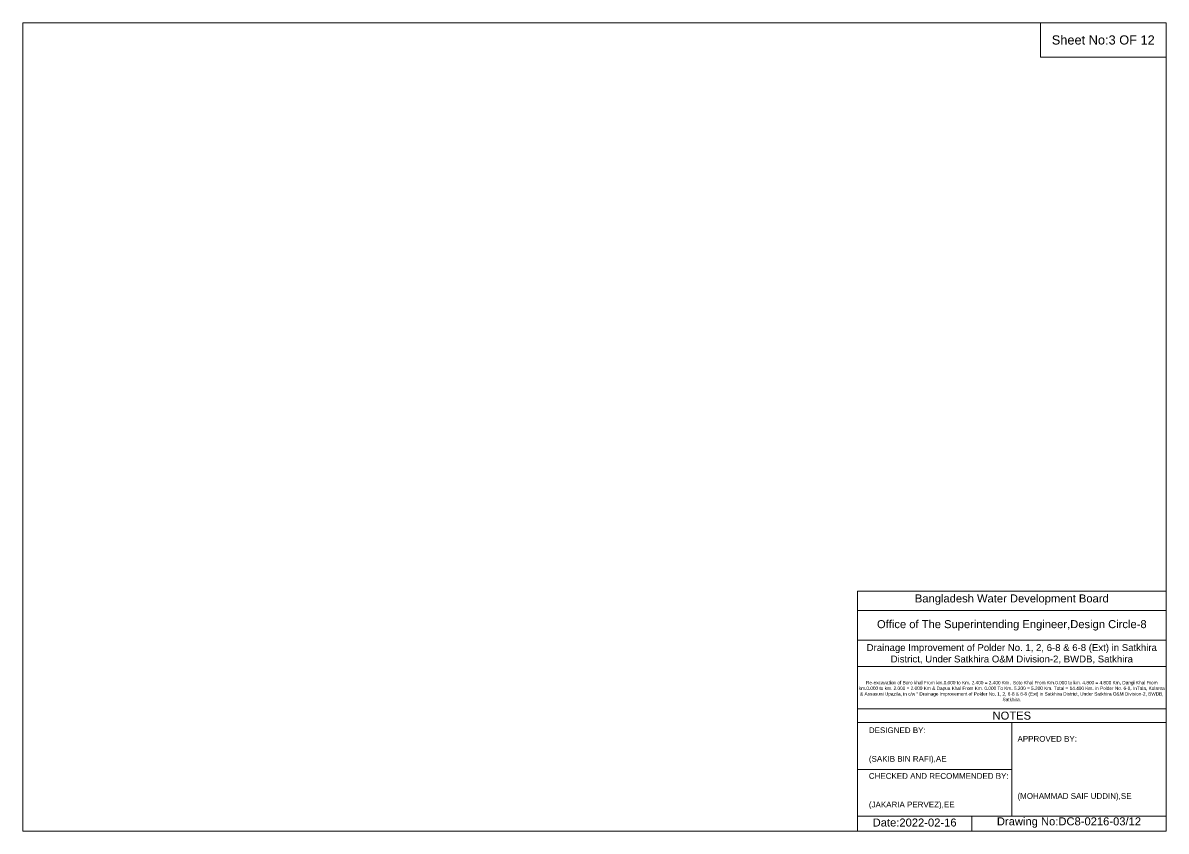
# Model space of a CAD drawing. Header units: inches. Extents: x 91000 to 538000, y -5656 to 0.
# Drawn here: x 120000 to 128000, y -5656 to 0 of the extents above; entities that cross this region are included whole.
import ezdxf

# ---------------------------------------------------------------- set-up
doc = ezdxf.new("R2010")
doc.units = ezdxf.units.IN
doc.header["$LTSCALE"] = 7
doc.header["$MEASUREMENT"] = 0
doc.layers.add('Cross Section Labels', color=7, linetype='Continuous', lineweight=9)
doc.styles.get("Standard").update_dxf_attribs({"font": 'arial.ttf'})

msp = doc.modelspace()

# ---------------------------------------------------------------- linework, layer by layer
at = {"layer": 'Cross Section Labels'}
for points in [[(120000, 0), (128000, 0), (128000, -5656), (120000, -5656)], [(127120, 0), (128000, 0), (128000, -240), (127120, -240)]]:
    msp.add_lwpolyline(points, close=True, dxfattribs=at)
for points in [[(125840, -5656), (125840, -3976), (128000, -3976)], [(125840, -4112), (128000, -4112)], [(125840, -4320), (128000, -4320)], [(125840, -4504), (128000, -4504)], [(125840, -4800), (128000, -4800)], [(125840, -4896), (128000, -4896)], [(126920, -4896), (126920, -5552)], [(125840, -5224), (126920, -5224)], [(125840, -5552), (128000, -5552)], [(126640, -5552), (126640, -5656)]]:
    msp.add_lwpolyline(points, dxfattribs=at)

# ---------------------------------------------------------------- texts
at = {"layer": 'Cross Section Labels', "attachment_point": 5}
for s, insert, char_height in [('Sheet No:3 OF 12', (127560, -120), 64), ('Bangladesh Water Development Board', (126920, -4036), 56), ('Office of The Superintending Engineer,Design Circle-8', (126920, -4216), 56)]:
    msp.add_mtext(s, dxfattribs=dict(at, insert=insert, char_height=char_height))
at = {"layer": 'Cross Section Labels'}
for s, insert, char_height, width, attachment_point in [('Drainage Improvement of Polder No. 1, 2, 6-8 & 6-8 (Ext) in Satkhira District, Under Satkhira O&M Division-2, BWDB, Satkhira', (126920, -4416), 48, 2240, 5), ('Re-excavation of Boro khal From km.0.000 to Km. 2.400 = 2.400 Km , Soto Khal From Km.0.000 to km. 4.800 = 4.800 Km, Dangi Khal From km.0.000 to km. 2.000 = 2.000 Km & Dapua Khal From Km. 0.000 To Km. 5.200 = 5.200 Km. Total = 14.400 Km. in Polder No. 6-8, InTala, Kolaroa & Assasuni Upazila, in c/w “ Drainage Improvement of Polder No. 1, 2, 6-8 & 6-8 (Ext) in Satkhira District, Under Satkhira O&M Division-2, BWDB, Satkhira.', (126920, -4676), 23.56497918, 2160, 5), ('NOTES', (126920, -4848), 56, 2240, 5), ('DESIGNED BY:^J^J^J(SAKIB BIN RAFI),AE', (125920, -5056), 40, 1120, 4), ('APPROVED BY:^J^J^J^J^J^J(MOHAMMAD SAIF UDDIN),SE', (126960, -5216), 40, 1120, 4), ('CHECKED AND RECOMMENDED BY:^J^J^J(JAKARIA PERVEZ),EE', (125920, -5376), 40, 1120, 4), ('Date:2022-02-16', (126240, -5596), 56, 1120, 5), ('Drawing No:DC8-0216-03/12', (127320, -5596), 56, 1760, 5)]:
    msp.add_mtext(s, dxfattribs=dict(at, insert=insert, char_height=char_height, width=width, attachment_point=attachment_point))

doc.saveas('drawing.dxf')
